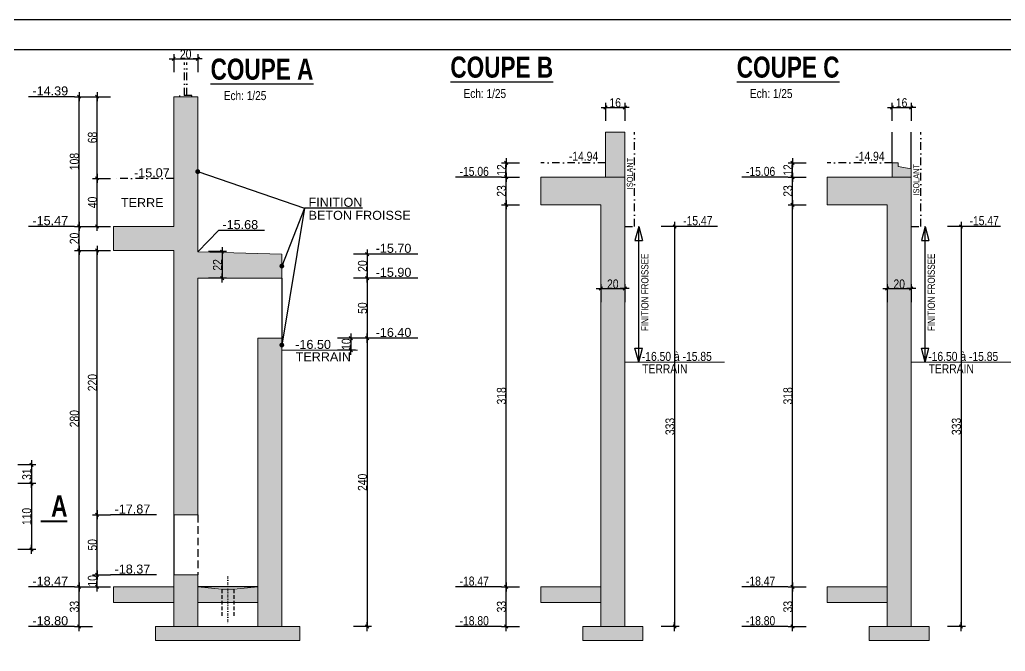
# Model space of a CAD drawing. Header units: centimetres. Extents: x 10803 to 23268, y -4986 to -786.
# Drawn here: x 18609 to 20249, y -1837 to -786 of the extents above; entities that cross this region are included whole.
import ezdxf
from ezdxf.enums import TextEntityAlignment as Align

# ---------------------------------------------------------------- set-up
doc = ezdxf.new("R2010")
doc.units = ezdxf.units.CM
doc.header["$PDMODE"] = 1
doc.header["$PDSIZE"] = -2
doc.linetypes.add('CACHEX2', pattern=[19.05, 12.7, -6.35])
doc.linetypes.add('TIRETPTX2', pattern=[50.8, 25.4, -12.7, 0, -12.7])
for name, color, linetype in [('01_cote_gen', 4, 'Continuous'), ('01_linteaux', 2, 'Continuous'), ('01_poch_BN', 9, 'Continuous'), ('01_texte', 230, 'Continuous'), ('AA_COTES', 2, 'Continuous')]:
    doc.layers.add(name, color=color, linetype=linetype)
doc.layers.add('01_murs_coup', color=5, linetype='Continuous', lineweight=60)
doc.layers.add('01_tram_axes', color=2, linetype='TIRETPTX2', lineweight=9)
doc.styles.add('Arial Narrow', font='ARIALN.TTF')
doc.styles.add('impact', font='impact.ttf')
doc.styles.add('MATTE_TXT', font='arial.ttf')
doc.styles.add('STYLE2', font='ARIALN.TTF')
doc.dimstyles.new('JB25', dxfattribs={"dimscale": 0.1, "dimtxt": 150, "dimasz": 15, "dimexe": 0.1, "dimexo": 0.1, "dimgap": 0.09, "dimtad": 1, "dimdec": 1, "dimlfac": 0.5, "dimdsep": 46, "dimtxsty": 'STYLE2', "dimblk1": 'BOND_G', "dimblk2": 'BOND_D', "dimsah": 1, "dimcen": 1.5, "dimdle": 0.01, "dimse1": 1, "dimse2": 1, "dimclrd": 4, "dimclre": 2, "dimclrt": 6, "dimazin": 2, "dimtfac": 2.333333, "dimtdec": 1, "dimtix": 1, "dimtmove": 2, "dimatfit": 3, "dimldrblk": 'BOND_G', "dimfxl": 1, "dimtolj": 1, "dimtzin": 0, "dimarcsym": 0})
doc.dimstyles.new('JB50', dxfattribs={"dimscale": 0.1, "dimtxt": 150, "dimasz": 15, "dimexe": 0.1, "dimexo": 0.1, "dimgap": 0.09, "dimtad": 1, "dimdec": 1, "dimdsep": 46, "dimtxsty": 'STYLE2', "dimblk1": 'BOND_G', "dimblk2": 'BOND_D', "dimsah": 1, "dimcen": 1.5, "dimdle": 0.01, "dimse1": 1, "dimse2": 1, "dimclrd": 4, "dimclre": 2, "dimclrt": 6, "dimazin": 2, "dimtfac": 2.333333, "dimtdec": 1, "dimtix": 1, "dimtmove": 2, "dimatfit": 3, "dimldrblk": 'BOND_G', "dimfxl": 1, "dimtolj": 1, "dimtzin": 0, "dimarcsym": 0})

# ---------------------------------------------------------------- blocks, each defined once
blk = doc.blocks.new('BOND_G')
at = {"layer": 'AA_COTES', "color": 0}
for p, q in [((0, -5), (0, 15)), ((5, 0), (-5, 0)), ((1.8, 1.8), (-1.8, -1.8))]:
    blk.add_line(p, q, dxfattribs=at)
blk = doc.blocks.new('BOND_D')
at = {"layer": 'AA_COTES', "color": 0}
for p, q in [((5, 0), (-5, 0)), ((-1.8, -1.8), (1.8, 1.8)), ((0, 5), (0, -15))]:
    blk.add_line(p, q, dxfattribs=at)
blk = doc.blocks.new('*D1935')
at = {"layer": '01_cote_gen', "color": 4, "lineweight": -2, "transparency": 16777216}
blk.add_line((18628, -1528.1), (18628, -1556.1), dxfattribs=at)
at = {"layer": 'Defpoints', "color": 0, "lineweight": 0, "transparency": 16777216}
for p in [(18433.4, -1526.6), (18478.7, -1557.6), (18628, -1557.6)]:
    blk.add_point(p, dxfattribs=at)
at = {"layer": '01_cote_gen', "color": 4, "lineweight": -2, "transparency": 16777216, "xscale": 1.5, "yscale": 1.5, "zscale": 1.5}
for name, p, rotation in [('BOND_G', (18628, -1526.6), 90), ('BOND_D', (18628, -1557.6), 270)]:
    blk.add_blockref(name, p, dxfattribs=dict(at, rotation=rotation))
at = {"layer": '01_cote_gen', "color": 6, "lineweight": 0, "transparency": 16777216, "insert": (18620.3, -1542.1), "char_height": 15, "attachment_point": 5, "rotation": 90, "style": 'STYLE2'}
blk.add_mtext('\\A1;31', dxfattribs=at)
blk = doc.blocks.new('*D1936')
at = {"layer": '01_cote_gen', "color": 4, "lineweight": -2, "transparency": 16777216}
blk.add_line((18628, -1559.1), (18628, -1666.1), dxfattribs=at)
at = {"layer": 'Defpoints', "color": 0, "lineweight": 0, "transparency": 16777216}
for p in [(18605.5, -1557.6), (18503.4, -1667.6), (18628, -1667.6)]:
    blk.add_point(p, dxfattribs=at)
at = {"layer": '01_cote_gen', "color": 4, "lineweight": -2, "transparency": 16777216, "xscale": 1.5, "yscale": 1.5, "zscale": 1.5}
for name, p, rotation in [('BOND_G', (18628, -1557.6), 90), ('BOND_D', (18628, -1667.6), 270)]:
    blk.add_blockref(name, p, dxfattribs=dict(at, rotation=rotation))
at = {"layer": '01_cote_gen', "color": 6, "lineweight": 0, "transparency": 16777216, "insert": (18620.3, -1612.6), "char_height": 15, "attachment_point": 5, "rotation": 90, "style": 'STYLE2'}
blk.add_mtext('\\A1;110', dxfattribs=at)
blk = doc.blocks.new('*D1959')
at = {"layer": '01_cote_gen', "color": 4, "lineweight": -2, "transparency": 16777216}
blk.add_line((18707.2, -1728.3), (18707.2, -1171.3), dxfattribs=at)
at = {"layer": 'Defpoints', "color": 0, "lineweight": 0, "transparency": 16777216}
for p in [(18707.2, -1169.8), (18764.8, -1169.8), (18764.8, -1729.8)]:
    blk.add_point(p, dxfattribs=at)
at = {"layer": '01_cote_gen', "color": 4, "lineweight": -2, "transparency": 16777216, "xscale": 1.5, "yscale": 1.5, "zscale": 1.5}
for name, p, rotation in [('BOND_D', (18707.2, -1169.8), 90), ('BOND_G', (18707.2, -1729.8), 270)]:
    blk.add_blockref(name, p, dxfattribs=dict(at, rotation=rotation))
at = {"layer": '01_cote_gen', "color": 6, "lineweight": 0, "transparency": 16777216, "insert": (18699.5, -1449.8), "char_height": 15, "attachment_point": 5, "rotation": 90, "style": 'STYLE2'}
blk.add_mtext('\\A1;280', dxfattribs=at)
blk = doc.blocks.new('*D1960')
at = {"layer": '01_cote_gen', "color": 4, "lineweight": -2, "transparency": 16777216}
blk.add_line((18707.2, -1168.3), (18707.2, -1131.3), dxfattribs=at)
at = {"layer": 'Defpoints', "color": 0, "lineweight": 0, "transparency": 16777216}
for p in [(18707.2, -1129.8), (18764.8, -1129.8), (18764.8, -1169.8)]:
    blk.add_point(p, dxfattribs=at)
at = {"layer": '01_cote_gen', "color": 4, "lineweight": -2, "transparency": 16777216, "xscale": 1.5, "yscale": 1.5, "zscale": 1.5}
for name, p, rotation in [('BOND_D', (18707.2, -1129.8), 90), ('BOND_G', (18707.2, -1169.8), 270)]:
    blk.add_blockref(name, p, dxfattribs=dict(at, rotation=rotation))
at = {"layer": '01_cote_gen', "color": 6, "lineweight": 0, "transparency": 16777216, "insert": (18699.5, -1149.8), "char_height": 15, "attachment_point": 5, "rotation": 90, "style": 'STYLE2'}
blk.add_mtext('\\A1;20', dxfattribs=at)
blk = doc.blocks.new('*D1525')
at = {"layer": '01_cote_gen', "color": 4, "lineweight": -2, "transparency": 16777216}
blk.add_line((18737.2, -1128.3), (18737.2, -1051.3), dxfattribs=at)
at = {"layer": 'Defpoints', "color": 0, "lineweight": 0, "transparency": 16777216}
for p in [(18737.2, -1049.8), (18819.7, -1049.8), (18819.7, -1129.8)]:
    blk.add_point(p, dxfattribs=at)
at = {"layer": '01_cote_gen', "color": 4, "lineweight": -2, "transparency": 16777216, "xscale": 1.5, "yscale": 1.5, "zscale": 1.5}
for name, p, rotation in [('BOND_D', (18737.2, -1049.8), 90), ('BOND_G', (18737.2, -1129.8), 270)]:
    blk.add_blockref(name, p, dxfattribs=dict(at, rotation=rotation))
at = {"layer": '01_cote_gen', "color": 6, "lineweight": 0, "transparency": 16777216, "insert": (18729.6, -1089.8), "char_height": 15, "attachment_point": 5, "rotation": 90, "style": 'STYLE2'}
blk.add_mtext('\\A1;40', dxfattribs=at)
blk = doc.blocks.new('*D1526')
at = {"layer": '01_cote_gen', "color": 4, "lineweight": -2, "transparency": 16777216}
blk.add_line((18737.2, -1048.3), (18737.2, -915.3), dxfattribs=at)
at = {"layer": 'Defpoints', "color": 0, "lineweight": 0, "transparency": 16777216}
for p in [(18737.2, -913.8), (18894.9, -913.8), (18794.9, -1049.8)]:
    blk.add_point(p, dxfattribs=at)
at = {"layer": '01_cote_gen', "color": 4, "lineweight": -2, "transparency": 16777216, "xscale": 1.5, "yscale": 1.5, "zscale": 1.5}
for name, p, rotation in [('BOND_D', (18737.2, -913.8), 90), ('BOND_G', (18737.2, -1049.8), 270)]:
    blk.add_blockref(name, p, dxfattribs=dict(at, rotation=rotation))
at = {"layer": '01_cote_gen', "color": 6, "lineweight": 0, "transparency": 16777216, "insert": (18729.6, -981.8), "char_height": 15, "attachment_point": 5, "rotation": 90, "style": 'STYLE2'}
blk.add_mtext('\\A1;68', dxfattribs=at)
blk = doc.blocks.new('*D1527')
at = {"layer": '01_cote_gen', "color": 4, "lineweight": -2, "transparency": 16777216}
blk.add_line((18707.2, -1128.3), (18707.2, -915.3), dxfattribs=at)
at = {"layer": 'Defpoints', "color": 0, "lineweight": 0, "transparency": 16777216}
for p in [(18707.2, -913.8), (18759.7, -913.8), (18714.7, -1129.8)]:
    blk.add_point(p, dxfattribs=at)
at = {"layer": '01_cote_gen', "color": 4, "lineweight": -2, "transparency": 16777216, "xscale": 1.5, "yscale": 1.5, "zscale": 1.5}
for name, p, rotation in [('BOND_D', (18707.2, -913.8), 90), ('BOND_G', (18707.2, -1129.8), 270)]:
    blk.add_blockref(name, p, dxfattribs=dict(at, rotation=rotation))
at = {"layer": '01_cote_gen', "color": 6, "lineweight": 0, "transparency": 16777216, "insert": (18699.5, -1021.8), "char_height": 15, "attachment_point": 5, "rotation": 90, "style": 'STYLE2'}
blk.add_mtext('\\A1;108', dxfattribs=at)
blk = doc.blocks.new('*D1528')
at = {"layer": '01_cote_gen', "color": 4, "lineweight": -2, "transparency": 16777216}
blk.add_line((18737.2, -1728.3), (18737.2, -1711.3), dxfattribs=at)
at = {"layer": 'Defpoints', "color": 0, "lineweight": 0, "transparency": 16777216}
for p in [(18737.2, -1709.8), (18865.1, -1709.8), (18865.1, -1729.8)]:
    blk.add_point(p, dxfattribs=at)
at = {"layer": '01_cote_gen', "color": 4, "lineweight": -2, "transparency": 16777216, "xscale": 1.5, "yscale": 1.5, "zscale": 1.5}
for name, p, rotation in [('BOND_D', (18737.2, -1709.8), 90), ('BOND_G', (18737.2, -1729.8), 270)]:
    blk.add_blockref(name, p, dxfattribs=dict(at, rotation=rotation))
at = {"layer": '01_cote_gen', "color": 6, "lineweight": 0, "transparency": 16777216, "insert": (18729.6, -1719.8), "char_height": 15, "attachment_point": 5, "rotation": 90, "style": 'STYLE2'}
blk.add_mtext('\\A1;10', dxfattribs=at)
blk = doc.blocks.new('*D1961')
at = {"layer": '01_cote_gen', "color": 4, "lineweight": -2, "transparency": 16777216}
blk.add_line((19186.8, -1177.3), (19186.8, -1214.3), dxfattribs=at)
at = {"layer": 'Defpoints', "color": 0, "lineweight": 0, "transparency": 16777216}
for p in [(19044.8, -1175.8), (19044.8, -1215.8), (19186.8, -1215.8)]:
    blk.add_point(p, dxfattribs=at)
at = {"layer": '01_cote_gen', "color": 4, "lineweight": -2, "transparency": 16777216, "xscale": 1.5, "yscale": 1.5, "zscale": 1.5}
for name, p, rotation in [('BOND_G', (19186.8, -1175.8), 90), ('BOND_D', (19186.8, -1215.8), 270)]:
    blk.add_blockref(name, p, dxfattribs=dict(at, rotation=rotation))
at = {"layer": '01_cote_gen', "color": 6, "lineweight": 0, "transparency": 16777216, "insert": (19179.1, -1195.8), "char_height": 15, "attachment_point": 5, "rotation": 90, "style": 'STYLE2'}
blk.add_mtext('\\A1;20', dxfattribs=at)
blk = doc.blocks.new('*D1530')
at = {"layer": '01_cote_gen', "color": 4, "lineweight": -2, "transparency": 16777216}
blk.add_line((19186.8, -1217.3), (19186.8, -1314.3), dxfattribs=at)
at = {"layer": 'Defpoints', "color": 0, "lineweight": 0, "transparency": 16777216}
for p in [(19044.8, -1215.8), (19044.8, -1315.8), (19186.8, -1315.8)]:
    blk.add_point(p, dxfattribs=at)
at = {"layer": '01_cote_gen', "color": 4, "lineweight": -2, "transparency": 16777216, "xscale": 1.5, "yscale": 1.5, "zscale": 1.5}
for name, p, rotation in [('BOND_G', (19186.8, -1215.8), 90), ('BOND_D', (19186.8, -1315.8), 270)]:
    blk.add_blockref(name, p, dxfattribs=dict(at, rotation=rotation))
at = {"layer": '01_cote_gen', "color": 6, "lineweight": 0, "transparency": 16777216, "insert": (19179.1, -1265.8), "char_height": 15, "attachment_point": 5, "rotation": 90, "style": 'STYLE2'}
blk.add_mtext('\\A1;50', dxfattribs=at)
blk = doc.blocks.new('*D1962')
at = {"layer": '01_cote_gen', "color": 4, "lineweight": -2, "transparency": 16777216}
blk.add_line((19186.8, -1317.3), (19186.8, -1794.3), dxfattribs=at)
at = {"layer": 'Defpoints', "color": 0, "lineweight": 0, "transparency": 16777216}
for p in [(19172.2, -1315.8), (19074.8, -1795.8), (19186.8, -1795.8)]:
    blk.add_point(p, dxfattribs=at)
at = {"layer": '01_cote_gen', "color": 4, "lineweight": -2, "transparency": 16777216, "xscale": 1.5, "yscale": 1.5, "zscale": 1.5}
for name, p, rotation in [('BOND_G', (19186.8, -1315.8), 90), ('BOND_D', (19186.8, -1795.8), 270)]:
    blk.add_blockref(name, p, dxfattribs=dict(at, rotation=rotation))
at = {"layer": '01_cote_gen', "color": 6, "lineweight": 0, "transparency": 16777216, "insert": (19179.1, -1555.8), "char_height": 15, "attachment_point": 5, "rotation": 90, "style": 'STYLE2'}
blk.add_mtext('\\A1;240', dxfattribs=at)
blk = doc.blocks.new('*D1963')
at = {"layer": '01_cote_gen', "color": 4, "lineweight": -2, "transparency": 16777216}
blk.add_line((18737.2, -1708.3), (18737.2, -1611.3), dxfattribs=at)
at = {"layer": 'Defpoints', "color": 0, "lineweight": 0, "transparency": 16777216}
for p in [(18737.2, -1609.8), (18884.8, -1609.8), (18884.8, -1709.8)]:
    blk.add_point(p, dxfattribs=at)
at = {"layer": '01_cote_gen', "color": 4, "lineweight": -2, "transparency": 16777216, "xscale": 1.5, "yscale": 1.5, "zscale": 1.5}
for name, p, rotation in [('BOND_D', (18737.2, -1609.8), 90), ('BOND_G', (18737.2, -1709.8), 270)]:
    blk.add_blockref(name, p, dxfattribs=dict(at, rotation=rotation))
at = {"layer": '01_cote_gen', "color": 6, "lineweight": 0, "transparency": 16777216, "insert": (18729.6, -1659.8), "char_height": 15, "attachment_point": 5, "rotation": 90, "style": 'STYLE2'}
blk.add_mtext('\\A1;50', dxfattribs=at)
blk = doc.blocks.new('*D1964')
at = {"layer": '01_cote_gen', "color": 4, "lineweight": -2, "transparency": 16777216}
blk.add_line((18737.2, -1608.3), (18737.2, -1171.3), dxfattribs=at)
at = {"layer": 'Defpoints', "color": 0, "lineweight": 0, "transparency": 16777216}
for p in [(18737.2, -1169.8), (18864.8, -1169.8), (18884.8, -1609.8)]:
    blk.add_point(p, dxfattribs=at)
at = {"layer": '01_cote_gen', "color": 4, "lineweight": -2, "transparency": 16777216, "xscale": 1.5, "yscale": 1.5, "zscale": 1.5}
for name, p, rotation in [('BOND_D', (18737.2, -1169.8), 90), ('BOND_G', (18737.2, -1609.8), 270)]:
    blk.add_blockref(name, p, dxfattribs=dict(at, rotation=rotation))
at = {"layer": '01_cote_gen', "color": 6, "lineweight": 0, "transparency": 16777216, "insert": (18729.6, -1389.8), "char_height": 15, "attachment_point": 5, "rotation": 90, "style": 'STYLE2'}
blk.add_mtext('\\A1;220', dxfattribs=at)
blk = doc.blocks.new('*D1965')
at = {"layer": '01_cote_gen', "color": 4, "lineweight": -2, "transparency": 16777216}
blk.add_line((18707.2, -1794.3), (18707.2, -1731.3), dxfattribs=at)
at = {"layer": 'Defpoints', "color": 0, "lineweight": 0, "transparency": 16777216}
for p in [(18707.2, -1729.8), (18834.8, -1729.8), (18834.8, -1795.8)]:
    blk.add_point(p, dxfattribs=at)
at = {"layer": '01_cote_gen', "color": 4, "lineweight": -2, "transparency": 16777216, "xscale": 1.5, "yscale": 1.5, "zscale": 1.5}
for name, p, rotation in [('BOND_D', (18707.2, -1729.8), 90), ('BOND_G', (18707.2, -1795.8), 270)]:
    blk.add_blockref(name, p, dxfattribs=dict(at, rotation=rotation))
at = {"layer": '01_cote_gen', "color": 6, "lineweight": 0, "transparency": 16777216, "insert": (18699.5, -1762.8), "char_height": 15, "attachment_point": 5, "rotation": 90, "style": 'STYLE2'}
blk.add_mtext('\\A1;33', dxfattribs=at)
blk = doc.blocks.new('*D1966')
at = {"layer": '01_cote_gen', "color": 4, "lineweight": -2, "transparency": 16777216}
blk.add_line((18945.3, -1173.3), (18945.3, -1214.3), dxfattribs=at)
at = {"layer": 'Defpoints', "color": 0, "lineweight": 0, "transparency": 16777216}
for p in [(18904.8, -1171.8), (18904.8, -1215.8), (18945.3, -1215.8)]:
    blk.add_point(p, dxfattribs=at)
at = {"layer": '01_cote_gen', "color": 4, "lineweight": -2, "transparency": 16777216, "xscale": 1.5, "yscale": 1.5, "zscale": 1.5}
for name, p, rotation in [('BOND_G', (18945.3, -1171.8), 90), ('BOND_D', (18945.3, -1215.8), 270)]:
    blk.add_blockref(name, p, dxfattribs=dict(at, rotation=rotation))
at = {"layer": '01_cote_gen', "color": 6, "lineweight": 0, "transparency": 16777216, "insert": (18937.7, -1193.8), "char_height": 15, "attachment_point": 5, "rotation": 90, "style": 'STYLE2'}
blk.add_mtext('\\A1;22', dxfattribs=at)
blk = doc.blocks.new('*D1967')
at = {"layer": '01_cote_gen', "color": 4, "lineweight": -2, "transparency": 16777216}
blk.add_line((19418.1, -1728.3), (19418.1, -1095.3), dxfattribs=at)
at = {"layer": 'Defpoints', "color": 0, "lineweight": 0, "transparency": 16777216}
for p in [(19418.1, -1093.8), (19475.7, -1093.8), (19475.7, -1729.8)]:
    blk.add_point(p, dxfattribs=at)
at = {"layer": '01_cote_gen', "color": 4, "lineweight": -2, "transparency": 16777216, "xscale": 1.5, "yscale": 1.5, "zscale": 1.5}
for name, p, rotation in [('BOND_D', (19418.1, -1093.8), 90), ('BOND_G', (19418.1, -1729.8), 270)]:
    blk.add_blockref(name, p, dxfattribs=dict(at, rotation=rotation))
at = {"layer": '01_cote_gen', "color": 6, "lineweight": 0, "transparency": 16777216, "insert": (19410.4, -1411.8), "char_height": 15, "attachment_point": 5, "rotation": 90, "style": 'STYLE2'}
blk.add_mtext('\\A1;318', dxfattribs=at)
blk = doc.blocks.new('*D1968')
at = {"layer": '01_cote_gen', "color": 4, "lineweight": -2, "transparency": 16777216}
blk.add_line((19418.1, -1092.3), (19418.1, -1049.3), dxfattribs=at)
at = {"layer": 'Defpoints', "color": 0, "lineweight": 0, "transparency": 16777216}
for p in [(19418.1, -1047.8), (19475.7, -1047.8), (19475.7, -1093.8)]:
    blk.add_point(p, dxfattribs=at)
at = {"layer": '01_cote_gen', "color": 4, "lineweight": -2, "transparency": 16777216, "xscale": 1.5, "yscale": 1.5, "zscale": 1.5}
for name, p, rotation in [('BOND_D', (19418.1, -1047.8), 90), ('BOND_G', (19418.1, -1093.8), 270)]:
    blk.add_blockref(name, p, dxfattribs=dict(at, rotation=rotation))
at = {"layer": '01_cote_gen', "color": 6, "lineweight": 0, "transparency": 16777216, "insert": (19410.4, -1070.8), "char_height": 15, "attachment_point": 5, "rotation": 90, "style": 'STYLE2'}
blk.add_mtext('\\A1;23', dxfattribs=at)
blk = doc.blocks.new('*D1969')
at = {"layer": '01_cote_gen', "color": 4, "lineweight": -2, "transparency": 16777216}
blk.add_line((19418.1, -1794.3), (19418.1, -1731.3), dxfattribs=at)
at = {"layer": 'Defpoints', "color": 0, "lineweight": 0, "transparency": 16777216}
for p in [(19418.1, -1729.8), (19545.7, -1729.8), (19545.7, -1795.8)]:
    blk.add_point(p, dxfattribs=at)
at = {"layer": '01_cote_gen', "color": 4, "lineweight": -2, "transparency": 16777216, "xscale": 1.5, "yscale": 1.5, "zscale": 1.5}
for name, p, rotation in [('BOND_D', (19418.1, -1729.8), 90), ('BOND_G', (19418.1, -1795.8), 270)]:
    blk.add_blockref(name, p, dxfattribs=dict(at, rotation=rotation))
at = {"layer": '01_cote_gen', "color": 6, "lineweight": 0, "transparency": 16777216, "insert": (19410.4, -1762.8), "char_height": 15, "attachment_point": 5, "rotation": 90, "style": 'STYLE2'}
blk.add_mtext('\\A1;33', dxfattribs=at)
blk = doc.blocks.new('*D1970')
at = {"layer": '01_cote_gen', "color": 4, "lineweight": -2, "transparency": 16777216}
blk.add_line((19577.2, -1233.3), (19614.2, -1233.3), dxfattribs=at)
at = {"layer": 'Defpoints', "color": 0, "lineweight": 0, "transparency": 16777216}
for p in [(19575.7, -1246.5), (19615.7, -1233.3), (19615.7, -1246.5)]:
    blk.add_point(p, dxfattribs=at)
at = {"layer": '01_cote_gen', "color": 4, "lineweight": -2, "transparency": 16777216, "xscale": 1.5, "yscale": 1.5, "zscale": 1.5, "rotation": 180}
blk.add_blockref('BOND_G', (19575.7, -1233.3), dxfattribs=at)
at = {"layer": '01_cote_gen', "color": 4, "lineweight": -2, "transparency": 16777216, "xscale": 1.5, "yscale": 1.5, "zscale": 1.5}
blk.add_blockref('BOND_D', (19615.7, -1233.3), dxfattribs=at)
at = {"layer": '01_cote_gen', "color": 6, "lineweight": 0, "transparency": 16777216, "insert": (19595.7, -1225.7), "char_height": 15, "attachment_point": 5, "style": 'STYLE2'}
blk.add_mtext('\\A1;20', dxfattribs=at)
blk = doc.blocks.new('*D1971')
at = {"layer": '01_cote_gen', "color": 4, "lineweight": -2, "transparency": 16777216}
blk.add_line((19585.2, -931.7), (19614.2, -931.7), dxfattribs=at)
at = {"layer": 'Defpoints', "color": 0, "lineweight": 0, "transparency": 16777216}
for p in [(19615.7, -931.7), (19583.7, -972.9), (19615.7, -972.9)]:
    blk.add_point(p, dxfattribs=at)
at = {"layer": '01_cote_gen', "color": 4, "lineweight": -2, "transparency": 16777216, "xscale": 1.5, "yscale": 1.5, "zscale": 1.5, "rotation": 180}
blk.add_blockref('BOND_G', (19583.7, -931.7), dxfattribs=at)
at = {"layer": '01_cote_gen', "color": 4, "lineweight": -2, "transparency": 16777216, "xscale": 1.5, "yscale": 1.5, "zscale": 1.5}
blk.add_blockref('BOND_D', (19615.7, -931.7), dxfattribs=at)
at = {"layer": '01_cote_gen', "color": 6, "lineweight": 0, "transparency": 16777216, "insert": (19599.7, -924), "char_height": 15, "attachment_point": 5, "style": 'STYLE2'}
blk.add_mtext('\\A1;16', dxfattribs=at)
blk = doc.blocks.new('*D1531')
at = {"layer": '01_cote_gen', "color": 4, "lineweight": -2, "transparency": 16777216}
blk.add_line((18866.3, -850.7), (18903.3, -850.7), dxfattribs=at)
at = {"layer": 'Defpoints', "color": 0, "lineweight": 0, "transparency": 16777216}
for p in [(18904.8, -850.7), (18864.8, -934.8), (18904.8, -934.8)]:
    blk.add_point(p, dxfattribs=at)
at = {"layer": '01_cote_gen', "color": 4, "lineweight": -2, "transparency": 16777216, "xscale": 1.5, "yscale": 1.5, "zscale": 1.5, "rotation": 180}
blk.add_blockref('BOND_G', (18864.8, -850.7), dxfattribs=at)
at = {"layer": '01_cote_gen', "color": 4, "lineweight": -2, "transparency": 16777216, "xscale": 1.5, "yscale": 1.5, "zscale": 1.5}
blk.add_blockref('BOND_D', (18904.8, -850.7), dxfattribs=at)
at = {"layer": '01_cote_gen', "color": 6, "lineweight": 0, "transparency": 16777216, "insert": (18884.8, -843), "char_height": 15, "attachment_point": 5, "style": 'STYLE2'}
blk.add_mtext('\\A1;20', dxfattribs=at)
blk = doc.blocks.new('*D1972')
at = {"layer": '01_cote_gen', "color": 4, "lineweight": -2, "transparency": 16777216}
blk.add_line((19418.1, -1046.3), (19418.1, -1025.3), dxfattribs=at)
at = {"layer": 'Defpoints', "color": 0, "lineweight": 0, "transparency": 16777216}
for p in [(19418.1, -1023.8), (19503.7, -1023.8), (19508.4, -1047.8)]:
    blk.add_point(p, dxfattribs=at)
at = {"layer": '01_cote_gen', "color": 4, "lineweight": -2, "transparency": 16777216, "xscale": 1.5, "yscale": 1.5, "zscale": 1.5}
for name, p, rotation in [('BOND_D', (19418.1, -1023.8), 90), ('BOND_G', (19418.1, -1047.8), 270)]:
    blk.add_blockref(name, p, dxfattribs=dict(at, rotation=rotation))
at = {"layer": '01_cote_gen', "color": 6, "lineweight": 0, "transparency": 16777216, "insert": (19410.5, -1035.8), "char_height": 15, "attachment_point": 5, "rotation": 90, "style": 'STYLE2'}
blk.add_mtext('\\A1;12', dxfattribs=at)
blk = doc.blocks.new('*D1973')
at = {"layer": '01_cote_gen', "color": 4, "lineweight": -2, "transparency": 16777216}
blk.add_line((19698.6, -1131.3), (19698.6, -1794.3), dxfattribs=at)
at = {"layer": 'Defpoints', "color": 0, "lineweight": 0, "transparency": 16777216}
for p in [(19631.7, -1129.8), (19645.7, -1795.8), (19698.6, -1795.8)]:
    blk.add_point(p, dxfattribs=at)
at = {"layer": '01_cote_gen', "color": 4, "lineweight": -2, "transparency": 16777216, "xscale": 1.5, "yscale": 1.5, "zscale": 1.5}
for name, p, rotation in [('BOND_G', (19698.6, -1129.8), 90), ('BOND_D', (19698.6, -1795.8), 270)]:
    blk.add_blockref(name, p, dxfattribs=dict(at, rotation=rotation))
at = {"layer": '01_cote_gen', "color": 6, "lineweight": 0, "transparency": 16777216, "insert": (19690.9, -1462.8), "char_height": 15, "attachment_point": 5, "rotation": 90, "style": 'STYLE2'}
blk.add_mtext('\\A1;333', dxfattribs=at)
blk = doc.blocks.new('*D1974')
at = {"layer": '01_cote_gen', "color": 4, "lineweight": -2, "transparency": 16777216}
blk.add_line((19894.8, -1728.3), (19894.8, -1095.3), dxfattribs=at)
at = {"layer": 'Defpoints', "color": 0, "lineweight": 0, "transparency": 16777216}
for p in [(19894.8, -1093.8), (19952.4, -1093.8), (19952.4, -1729.8)]:
    blk.add_point(p, dxfattribs=at)
at = {"layer": '01_cote_gen', "color": 4, "lineweight": -2, "transparency": 16777216, "xscale": 1.5, "yscale": 1.5, "zscale": 1.5}
for name, p, rotation in [('BOND_D', (19894.8, -1093.8), 90), ('BOND_G', (19894.8, -1729.8), 270)]:
    blk.add_blockref(name, p, dxfattribs=dict(at, rotation=rotation))
at = {"layer": '01_cote_gen', "color": 6, "lineweight": 0, "transparency": 16777216, "insert": (19887.1, -1411.8), "char_height": 15, "attachment_point": 5, "rotation": 90, "style": 'STYLE2'}
blk.add_mtext('\\A1;318', dxfattribs=at)
blk = doc.blocks.new('*D1975')
at = {"layer": '01_cote_gen', "color": 4, "lineweight": -2, "transparency": 16777216}
blk.add_line((19894.8, -1092.3), (19894.8, -1049.3), dxfattribs=at)
at = {"layer": 'Defpoints', "color": 0, "lineweight": 0, "transparency": 16777216}
for p in [(19894.8, -1047.8), (19952.4, -1047.8), (19952.4, -1093.8)]:
    blk.add_point(p, dxfattribs=at)
at = {"layer": '01_cote_gen', "color": 4, "lineweight": -2, "transparency": 16777216, "xscale": 1.5, "yscale": 1.5, "zscale": 1.5}
for name, p, rotation in [('BOND_D', (19894.8, -1047.8), 90), ('BOND_G', (19894.8, -1093.8), 270)]:
    blk.add_blockref(name, p, dxfattribs=dict(at, rotation=rotation))
at = {"layer": '01_cote_gen', "color": 6, "lineweight": 0, "transparency": 16777216, "insert": (19887.1, -1070.8), "char_height": 15, "attachment_point": 5, "rotation": 90, "style": 'STYLE2'}
blk.add_mtext('\\A1;23', dxfattribs=at)
blk = doc.blocks.new('*D1976')
at = {"layer": '01_cote_gen', "color": 4, "lineweight": -2, "transparency": 16777216}
blk.add_line((19894.8, -1794.3), (19894.8, -1731.3), dxfattribs=at)
at = {"layer": 'Defpoints', "color": 0, "lineweight": 0, "transparency": 16777216}
for p in [(19894.8, -1729.8), (20022.4, -1729.8), (20022.4, -1795.8)]:
    blk.add_point(p, dxfattribs=at)
at = {"layer": '01_cote_gen', "color": 4, "lineweight": -2, "transparency": 16777216, "xscale": 1.5, "yscale": 1.5, "zscale": 1.5}
for name, p, rotation in [('BOND_D', (19894.8, -1729.8), 90), ('BOND_G', (19894.8, -1795.8), 270)]:
    blk.add_blockref(name, p, dxfattribs=dict(at, rotation=rotation))
at = {"layer": '01_cote_gen', "color": 6, "lineweight": 0, "transparency": 16777216, "insert": (19887.1, -1762.8), "char_height": 15, "attachment_point": 5, "rotation": 90, "style": 'STYLE2'}
blk.add_mtext('\\A1;33', dxfattribs=at)
blk = doc.blocks.new('*D1977')
at = {"layer": '01_cote_gen', "color": 4, "lineweight": -2, "transparency": 16777216}
blk.add_line((20053.9, -1233.3), (20090.9, -1233.3), dxfattribs=at)
at = {"layer": 'Defpoints', "color": 0, "lineweight": 0, "transparency": 16777216}
for p in [(20052.4, -1246.5), (20092.4, -1233.3), (20092.4, -1246.5)]:
    blk.add_point(p, dxfattribs=at)
at = {"layer": '01_cote_gen', "color": 4, "lineweight": -2, "transparency": 16777216, "xscale": 1.5, "yscale": 1.5, "zscale": 1.5, "rotation": 180}
blk.add_blockref('BOND_G', (20052.4, -1233.3), dxfattribs=at)
at = {"layer": '01_cote_gen', "color": 4, "lineweight": -2, "transparency": 16777216, "xscale": 1.5, "yscale": 1.5, "zscale": 1.5}
blk.add_blockref('BOND_D', (20092.4, -1233.3), dxfattribs=at)
at = {"layer": '01_cote_gen', "color": 6, "lineweight": 0, "transparency": 16777216, "insert": (20072.4, -1225.7), "char_height": 15, "attachment_point": 5, "style": 'STYLE2'}
blk.add_mtext('\\A1;20', dxfattribs=at)
blk = doc.blocks.new('*D1532')
at = {"layer": '01_cote_gen', "color": 4, "lineweight": -2, "transparency": 16777216}
blk.add_line((20061.9, -931.7), (20090.9, -931.7), dxfattribs=at)
at = {"layer": 'Defpoints', "color": 0, "lineweight": 0, "transparency": 16777216}
for p in [(20092.4, -931.7), (20060.4, -972.9), (20092.4, -982.9)]:
    blk.add_point(p, dxfattribs=at)
at = {"layer": '01_cote_gen', "color": 4, "lineweight": -2, "transparency": 16777216, "xscale": 1.5, "yscale": 1.5, "zscale": 1.5, "rotation": 180}
blk.add_blockref('BOND_G', (20060.4, -931.7), dxfattribs=at)
at = {"layer": '01_cote_gen', "color": 4, "lineweight": -2, "transparency": 16777216, "xscale": 1.5, "yscale": 1.5, "zscale": 1.5}
blk.add_blockref('BOND_D', (20092.4, -931.7), dxfattribs=at)
at = {"layer": '01_cote_gen', "color": 6, "lineweight": 0, "transparency": 16777216, "insert": (20076.4, -924), "char_height": 15, "attachment_point": 5, "style": 'STYLE2'}
blk.add_mtext('\\A1;16', dxfattribs=at)
blk = doc.blocks.new('*D1978')
at = {"layer": '01_cote_gen', "color": 4, "lineweight": -2, "transparency": 16777216}
blk.add_line((19894.8, -1046.3), (19894.8, -1025.3), dxfattribs=at)
at = {"layer": 'Defpoints', "color": 0, "lineweight": 0, "transparency": 16777216}
for p in [(19894.8, -1023.8), (19980.4, -1023.8), (19985.1, -1047.8)]:
    blk.add_point(p, dxfattribs=at)
at = {"layer": '01_cote_gen', "color": 4, "lineweight": -2, "transparency": 16777216, "xscale": 1.5, "yscale": 1.5, "zscale": 1.5}
for name, p, rotation in [('BOND_D', (19894.8, -1023.8), 90), ('BOND_G', (19894.8, -1047.8), 270)]:
    blk.add_blockref(name, p, dxfattribs=dict(at, rotation=rotation))
at = {"layer": '01_cote_gen', "color": 6, "lineweight": 0, "transparency": 16777216, "insert": (19887.2, -1035.8), "char_height": 15, "attachment_point": 5, "rotation": 90, "style": 'STYLE2'}
blk.add_mtext('\\A1;12', dxfattribs=at)
blk = doc.blocks.new('*D1979')
at = {"layer": '01_cote_gen', "color": 4, "lineweight": -2, "transparency": 16777216}
blk.add_line((20175.3, -1131.3), (20175.3, -1794.3), dxfattribs=at)
at = {"layer": 'Defpoints', "color": 0, "lineweight": 0, "transparency": 16777216}
for p in [(20108.4, -1129.8), (20122.4, -1795.8), (20175.3, -1795.8)]:
    blk.add_point(p, dxfattribs=at)
at = {"layer": '01_cote_gen', "color": 4, "lineweight": -2, "transparency": 16777216, "xscale": 1.5, "yscale": 1.5, "zscale": 1.5}
for name, p, rotation in [('BOND_G', (20175.3, -1129.8), 90), ('BOND_D', (20175.3, -1795.8), 270)]:
    blk.add_blockref(name, p, dxfattribs=dict(at, rotation=rotation))
at = {"layer": '01_cote_gen', "color": 6, "lineweight": 0, "transparency": 16777216, "insert": (20167.6, -1462.8), "char_height": 15, "attachment_point": 5, "rotation": 90, "style": 'STYLE2'}
blk.add_mtext('\\A1;333', dxfattribs=at)
blk = doc.blocks.new('*D1993')
at = {"layer": '01_cote_gen', "color": 4, "lineweight": -2, "transparency": 16777216}
blk.add_line((19159.8, -1317.3), (19159.8, -1334.3), dxfattribs=at)
at = {"layer": 'Defpoints', "color": 0, "lineweight": 0, "transparency": 16777216}
for p in [(19164.3, -1315.8), (19154.4, -1335.8), (19159.8, -1335.8)]:
    blk.add_point(p, dxfattribs=at)
at = {"layer": '01_cote_gen', "color": 4, "lineweight": -2, "transparency": 16777216, "xscale": 1.5, "yscale": 1.5, "zscale": 1.5}
for name, p, rotation in [('BOND_G', (19159.8, -1315.8), 90), ('BOND_D', (19159.8, -1335.8), 270)]:
    blk.add_blockref(name, p, dxfattribs=dict(at, rotation=rotation))
at = {"layer": '01_cote_gen', "color": 6, "lineweight": 0, "transparency": 16777216, "insert": (19152.1, -1325.8), "char_height": 15, "attachment_point": 5, "rotation": 90, "style": 'STYLE2'}
blk.add_mtext('\\A1;10', dxfattribs=at)
blk = doc.blocks.new('*D1612')
at = {"layer": '01_cote_gen', "color": 4, "lineweight": -2, "transparency": 16777216}
blk.add_line((18920.5, -4430.7), (18883.5, -4430.7), dxfattribs=at)
at = {"layer": 'Defpoints', "color": 0, "lineweight": 0, "transparency": 16777216}
for p in [(18882, -1578.8), (18922, -4386.7), (18882, -4430.7)]:
    blk.add_point(p, dxfattribs=at)
at = {"layer": '01_cote_gen', "color": 4, "lineweight": -2, "transparency": 16777216, "xscale": 1.5, "yscale": 1.5, "zscale": 1.5, "rotation": 180}
blk.add_blockref('BOND_D', (18882, -4430.7), dxfattribs=at)
at = {"layer": '01_cote_gen', "color": 4, "lineweight": -2, "transparency": 16777216, "xscale": 1.5, "yscale": 1.5, "zscale": 1.5}
blk.add_blockref('BOND_G', (18922, -4430.7), dxfattribs=at)
at = {"layer": '01_cote_gen', "color": 6, "lineweight": 0, "transparency": 16777216, "insert": (18902, -4423), "char_height": 15, "attachment_point": 5, "style": 'STYLE2'}
blk.add_mtext('\\A1;20', dxfattribs=at)

msp = doc.modelspace()

# ---------------------------------------------------------------- hatches: boundary and pattern name
at = {"layer": '01_poch_BN', "lineweight": 0}
h = msp.add_hatch(color=256, dxfattribs=at)
h.dxf.hatch_style = 1
h.paths.add_polyline_path([(18904.8, -913.83), (18864.8, -913.83), (18864.8, -1129.83), (18764.78, -1129.83), (18764.78, -1169.83), (18864.8, -1169.83), (18864.8, -1609.83), (18904.8, -1609.83), (18904.8, -1215.83), (19044.8, -1215.83), (19044.8, -1197.83, -0.4142136), (19042.8, -1195.83, -0.4142136), (19044.8, -1193.83), (19044.8, -1175.83), (18904.8, -1171.83), (18904.8, -1040.53, -0.4142136), (18902.8, -1038.53, -0.4142136), (18904.8, -1036.53)])
h.paths.add_polyline_path([(19074.8, -1795.83), (18834.8, -1795.83), (18834.8, -1819.11), (19074.8, -1819.11)])
h.paths.add_polyline_path([(19004.8, -1729.83), (18964.8, -1733.83), (18964.8, -1755.83), (19004.8, -1755.83)])
h.paths.add_polyline_path([(18964.8, -1733.83), (18954.8, -1733.83), (18954.8, -1755.83), (18964.8, -1755.83)])
h.paths.add_polyline_path([(18954.8, -1733.83), (18944.8, -1733.83), (18944.8, -1755.83), (18954.8, -1755.83)])
h.paths.add_polyline_path([(18944.8, -1733.83), (18904.8, -1729.83), (18904.8, -1755.83), (18944.8, -1755.83)])
h.paths.add_polyline_path([(19044.8, -1329.3, -0.4142136), (19042.8, -1327.3, -0.4142136), (19044.8, -1325.3), (19044.8, -1315.83), (19004.8, -1315.83), (19004.8, -1795.83), (19044.8, -1795.83)])
h.paths.add_polyline_path([(18904.8, -1709.83), (18864.8, -1709.83), (18864.8, -1795.83), (18904.8, -1795.83)])
h.paths.add_polyline_path([(18864.8, -1729.83), (18764.78, -1729.83), (18764.78, -1755.83), (18864.8, -1755.83)])
h = msp.add_hatch(color=256, dxfattribs=at)
h.dxf.hatch_style = 1
h.paths.add_polyline_path([(19615.71, -972.94), (19583.71, -972.94), (19583.71, -1047.83), (19615.71, -1047.83)])
h.paths.add_polyline_path([(19615.71, -1047.83), (19583.71, -1047.83), (19475.69, -1047.83), (19475.69, -1093.83), (19575.71, -1093.83), (19575.71, -1795.83), (19615.71, -1795.83)])
h.paths.add_polyline_path([(19645.71, -1795.83), (19545.71, -1795.83), (19545.71, -1819.11), (19645.71, -1819.11)])
h.paths.add_polyline_path([(19575.71, -1729.83), (19475.69, -1729.83), (19475.69, -1755.83), (19575.71, -1755.83)], flags=17)
h = msp.add_hatch(color=256, dxfattribs=at)
h.dxf.hatch_style = 1
h.paths.add_polyline_path([(20092.41, -1047.83), (19952.39, -1047.83), (19952.39, -1093.83), (20052.41, -1093.83), (20052.41, -1795.83), (20092.41, -1795.83)])
h.paths.add_polyline_path([(20092.41, -1033.83), (20070.41, -1029.83), (20070.41, -1023.83), (20060.41, -1023.83), (20060.41, -1047.83), (20092.41, -1047.83)])
h.paths.add_polyline_path([(20052.41, -1729.83), (19952.39, -1729.83), (19952.39, -1755.83), (20052.41, -1755.83)], flags=17)
h.paths.add_polyline_path([(20122.41, -1795.83), (20022.41, -1795.83), (20022.41, -1819.11), (20122.41, -1819.11)])

# ---------------------------------------------------------------- linework, layer by layer
at = {"layer": '01_cote_gen'}
msp.add_line((23267.59, -785.67), (13149.26, -785.67), dxfattribs=at)
at = {"layer": '01_linteaux', "linetype": 'TIRETPTX2', "ltscale": 0.5}
for p, q in [((18882.8, -911.83), (18882.8, -856.9)), ((18886.8, -911.83), (18886.8, -856.9)), ((18894.8, -911.83), (18874.8, -911.83)), ((18874.8, -913.83), (18874.8, -911.83)), ((18894.8, -913.83), (18894.8, -911.83)), ((19631.71, -1129.83), (19631.71, -972.94)), ((20108.41, -1129.83), (20108.41, -972.94)), ((19583.71, -1023.83), (19475.69, -1023.83)), ((20060.41, -1023.83), (19952.39, -1023.83)), ((18864.8, -1049.83), (18764.78, -1049.83)), ((19615.71, -1129.83), (19631.71, -1129.83)), ((20092.41, -1129.83), (20108.41, -1129.83))]:
    msp.add_line(p, q, dxfattribs=at)
at = {"layer": '01_linteaux', "linetype": 'Continuous', "ltscale": 1.5}
for p, q in [((20060.41, -1023.83), (20060.41, -972.94)), ((20092.41, -1033.83), (20092.41, -972.94)), ((19044.8, -1215.83), (19044.8, -1315.83)), ((18864.8, -1609.83), (18864.8, -1709.83)), ((19004.8, -1729.83), (18904.8, -1729.83))]:
    msp.add_line(p, q, dxfattribs=at)
at = {"layer": '01_linteaux', "linetype": 'CACHEX2'}
msp.add_line((18904.8, -1609.83), (18904.8, -1709.83), dxfattribs=at)
at = {"layer": '01_linteaux', "linetype": 'CACHEX2', "ltscale": 0.5}
for p, q in [((18944.8, -1733.83), (18944.8, -1779.3)), ((18964.8, -1733.83), (18964.8, -1779.3))]:
    msp.add_line(p, q, dxfattribs=at)
at = {"layer": '01_murs_coup', "lineweight": 0}
for p, q in [((18864.8, -913.83), (18864.8, -1129.83)), ((18904.8, -913.83), (18864.8, -913.83)), ((18904.8, -1171.83), (18904.8, -913.83)), ((19583.71, -1047.83), (19583.71, -972.94)), ((19615.71, -1795.83), (19615.71, -972.94)), ((20060.41, -1047.83), (20060.41, -1023.83)), ((20060.41, -1023.83), (20070.41, -1023.83)), ((20070.41, -1029.83), (20070.41, -1023.83)), ((20092.41, -1033.83), (20070.41, -1029.83)), ((19615.71, -1047.83), (19475.69, -1047.83)), ((20092.41, -1047.83), (19952.39, -1047.83)), ((20092.41, -1795.83), (20092.41, -1033.83)), ((19575.71, -1093.83), (19475.69, -1093.83)), ((19575.71, -1795.83), (19575.71, -1093.83)), ((20052.41, -1093.83), (19952.39, -1093.83)), ((20052.41, -1795.83), (20052.41, -1093.83)), ((18864.8, -1129.83), (18764.78, -1129.83)), ((18864.8, -1169.83), (18764.78, -1169.83)), ((18864.8, -1609.83), (18864.8, -1169.83)), ((19044.8, -1175.83), (18904.8, -1171.83)), ((19044.8, -1215.83), (19044.8, -1175.83)), ((19044.8, -1215.83), (18904.8, -1215.83)), ((18904.8, -1609.83), (18904.8, -1215.83)), ((19004.8, -1315.83), (19004.8, -1795.83)), ((19044.8, -1315.83), (19004.8, -1315.83)), ((19044.8, -1315.83), (19044.8, -1795.83)), ((19170.61, -1335.83), (19044.8, -1335.83)), ((19781.49, -1355.83), (19615.71, -1355.83)), ((20258.18, -1355.83), (20092.41, -1355.83)), ((18904.8, -1609.83), (18864.8, -1609.83)), ((18864.8, -1709.83), (18864.8, -1795.83)), ((18904.8, -1709.83), (18864.8, -1709.83)), ((18904.8, -1709.83), (18904.8, -1795.83)), ((18864.8, -1729.83), (18764.78, -1729.83)), ((18944.8, -1733.83), (18904.8, -1729.83)), ((18964.8, -1733.83), (18944.8, -1733.83)), ((18964.8, -1733.83), (19004.8, -1729.83)), ((19575.71, -1729.83), (19475.69, -1729.83)), ((20052.41, -1729.83), (19952.39, -1729.83)), ((18864.8, -1755.83), (18764.78, -1755.83)), ((19004.8, -1755.83), (18904.8, -1755.83)), ((19575.71, -1755.83), (19475.69, -1755.83)), ((20052.41, -1755.83), (19952.39, -1755.83)), ((18834.8, -1795.83), (18834.8, -1819.11)), ((19074.8, -1795.83), (18834.8, -1795.83)), ((19074.8, -1795.83), (19074.8, -1819.11)), ((19545.71, -1795.83), (19545.71, -1819.11)), ((19645.71, -1795.83), (19545.71, -1795.83)), ((19645.71, -1795.83), (19645.71, -1819.11)), ((20022.41, -1795.83), (20022.41, -1819.11)), ((20122.41, -1795.83), (20022.41, -1795.83)), ((20122.41, -1795.83), (20122.41, -1819.11))]:
    msp.add_line(p, q, dxfattribs=at)
at = {"layer": '01_poch_BN', "lineweight": 0}
for p, q in [((19583.71, -972.94), (19615.71, -972.94)), ((19475.69, -1047.83), (19475.69, -1093.83)), ((19952.39, -1047.83), (19952.39, -1093.83)), ((18764.78, -1129.83), (18764.78, -1169.83)), ((18764.78, -1729.83), (18764.78, -1755.83)), ((19475.69, -1729.83), (19475.69, -1755.83)), ((19952.39, -1729.83), (19952.39, -1755.83)), ((18834.8, -1819.11), (19074.8, -1819.11)), ((19545.71, -1819.11), (19645.71, -1819.11)), ((20022.41, -1819.11), (20122.41, -1819.11))]:
    msp.add_line(p, q, dxfattribs=at)
at = {"layer": '01_texte'}
for p, q in [((23217.59, -835.67), (13199.26, -835.67)), ((18699.66, -913.83), (18623.02, -913.83)), ((18904.8, -1038.53), (19082.6, -1099.25)), ((19410.57, -1047.83), (19333.94, -1047.83)), ((19887.27, -1047.83), (19810.63, -1047.83)), ((19082.6, -1099.25), (19044.8, -1195.83)), ((19082.6, -1099.25), (19044.8, -1327.3)), ((19178.91, -1099.25), (19082.6, -1099.25)), ((18699.66, -1129.83), (18623.02, -1129.83)), ((19638.8, -1129.83), (19632.54, -1153.33)), ((19638.8, -1355.83), (19638.8, -1129.83)), ((19638.8, -1129.83), (19645.07, -1153.33)), ((19770.21, -1129.83), (19706.05, -1129.83)), ((20115.5, -1129.83), (20109.24, -1153.33)), ((20115.5, -1355.83), (20115.5, -1129.83)), ((20115.5, -1129.83), (20121.76, -1153.33)), ((20240.91, -1129.83), (20182.75, -1129.83)), ((18939.26, -1136.38), (18904.8, -1171.83)), ((19015.89, -1136.38), (18939.26, -1136.38)), ((19632.54, -1153.33), (19645.07, -1153.33)), ((20109.24, -1153.33), (20121.76, -1153.33)), ((19270.94, -1175.83), (19194.3, -1175.83)), ((19270.94, -1215.83), (19194.3, -1215.83)), ((19270.94, -1315.83), (19194.3, -1315.83)), ((19638.8, -1355.83), (19632.54, -1332.34)), ((19632.54, -1332.34), (19645.07, -1332.34)), ((19638.8, -1355.83), (19645.07, -1332.34)), ((20115.5, -1355.83), (20109.24, -1332.34)), ((20109.24, -1332.34), (20121.76, -1332.34)), ((20115.5, -1355.83), (20121.76, -1332.34)), ((18836.37, -1609.83), (18759.74, -1609.83)), ((18836.37, -1709.83), (18759.74, -1709.83)), ((18699.66, -1729.83), (18623.02, -1729.83)), ((19410.57, -1729.83), (19333.94, -1729.83)), ((19887.27, -1729.83), (19810.63, -1729.83)), ((18699.66, -1795.83), (18623.02, -1795.83)), ((19410.57, -1795.83), (19333.94, -1795.83)), ((19887.27, -1795.83), (19810.63, -1795.83))]:
    msp.add_line(p, q, dxfattribs=at)
at = {"layer": '01_texte', "const_width": 4}
for points in [[(18902.8, -1038.53, 1), (18906.8, -1038.53, 1)], [(19042.8, -1195.83, 1), (19046.8, -1195.83, 1)], [(19042.8, -1327.3, 1), (19046.8, -1327.3, 1)]]:
    msp.add_lwpolyline(points, format="xyb", close=True, dxfattribs=at)
at = {"layer": '01_texte', "const_width": 3}
msp.add_lwpolyline([(18687.62, -1620.66), (18643.37, -1620.66)], dxfattribs=at)
at = {"layer": '01_tram_axes', "ltscale": 0.2}
msp.add_line((18954.8, -1711.76), (18954.8, -1793.68), dxfattribs=at)

# ---------------------------------------------------------------- texts
at = {"layer": '01_texte', "style": 'impact'}
for s, p in [('%%UCOUPE A', (19011.75, -895.97)), ('%%UCOUPE B', (19410.82, -892.6)), ('%%UCOUPE C', (19887.51, -892.6))]:
    msp.add_text(s, height=35, dxfattribs=at).set_placement(p, align=Align.BOTTOM_CENTER)
at = {"layer": '01_texte'}
for s, style, p in [('-14.39', 'MATTE_TXT', (18629.73, -911.71)), ('-14.94', 'Arial Narrow', (19522.58, -1020.46)), ('-14.94', 'Arial Narrow', (19999.27, -1020.46)), ('-15.07', 'MATTE_TXT', (18798.77, -1047.9)), ('-15.06', 'Arial Narrow', (19340.64, -1045.71)), ('-15.06', 'Arial Narrow', (19817.34, -1045.71)), ('TERRE', 'MATTE_TXT', (18776.97, -1097.7)), ('FINITION', 'MATTE_TXT', (19089.31, -1097.13)), ('-15.47', 'MATTE_TXT', (18629.73, -1127.71)), ('BETON FROISSE', 'MATTE_TXT', (19089.31, -1118.78)), ('-15.47', 'Arial Narrow', (19712.76, -1127.71)), ('-15.47', 'Arial Narrow', (20189.46, -1127.71)), ('-15.68', 'MATTE_TXT', (18945.97, -1134.27)), ('-15.70', 'MATTE_TXT', (19201.01, -1173.71)), ('-15.90', 'MATTE_TXT', (19201.01, -1213.71)), ('-16.40', 'MATTE_TXT', (19201.01, -1313.71)), ('-16.50', 'MATTE_TXT', (19067.13, -1333.71)), ('TERRAIN', 'MATTE_TXT', (19067.8, -1354.25)), ('-16.50 à -15.85', 'Arial Narrow', (19643.96, -1353.71)), ('-16.50 à -15.85', 'Arial Narrow', (20120.65, -1353.71)), ('TERRAIN', 'Arial Narrow', (19644.62, -1374.25)), ('TERRAIN', 'Arial Narrow', (20121.32, -1374.25)), ('-17.87', 'MATTE_TXT', (18766.45, -1607.71)), ('-18.37', 'MATTE_TXT', (18766.45, -1707.71)), ('-18.47', 'MATTE_TXT', (18629.73, -1727.71)), ('-18.47', 'Arial Narrow', (19340.64, -1727.71)), ('-18.47', 'Arial Narrow', (19817.34, -1727.71)), ('-18.80', 'MATTE_TXT', (18629.73, -1793.71)), ('-18.80', 'Arial Narrow', (19340.64, -1793.71)), ('-18.80', 'Arial Narrow', (19817.34, -1793.71))]:
    msp.add_text(s, height=15, dxfattribs=dict(at, style=style)).set_placement(p)
at = {"layer": '01_texte', "style": 'MATTE_TXT', "width": 0.8}
for p in [(19382.68, -920.62), (19859.37, -920.62), (18983.62, -923.99)]:
    msp.add_text('Ech: 1/25', height=15, dxfattribs=at).set_placement(p, align=Align.BOTTOM_CENTER)
at = {"layer": '01_texte', "style": 'MATTE_TXT'}
for s, height, width, p in [('ISOLANT', 10, 0.7, (19629.07, -1067.85)), ('ISOLANT', 10, 0.7, (20105.77, -1078.23)), ('FINITION FROISSEE', 12, 0.8, (19655.04, -1303.91)), ('FINITION FROISSEE', 12, 0.8, (20131.73, -1303.91))]:
    msp.add_text(s, height=height, rotation=90, dxfattribs=dict(at, width=width)).set_placement(p)
at = {"layer": '01_texte', "style": 'impact'}
msp.add_text('A', height=35, rotation=0, dxfattribs=at).set_placement((18674.39, -1623.2), align=Align.BOTTOM_CENTER)

# ---------------------------------------------------------------- dimensions: what is measured, and where the dimension line sits
at = {"layer": '01_cote_gen', "lineweight": 0}
for base, p1, p2, picture, middle in [((18904.8, -850.69), (18864.8, -934.8), (18904.8, -934.8), '*D1531', (18884.8, -843.02)), ((19615.71, -931.65), (19583.71, -972.94), (19615.71, -972.94), '*D1971', (19599.71, -923.99)), ((20092.41, -931.65), (20060.41, -972.94), (20092.41, -982.94), '*D1532', (20076.41, -923.99)), ((19615.71, -1233.35), (19575.71, -1246.46), (19615.71, -1246.46), '*D1970', (19595.71, -1225.68)), ((20092.41, -1233.35), (20052.41, -1246.46), (20092.41, -1246.46), '*D1977', (20072.41, -1225.68)), ((18882.01, -4430.67), (18922.01, -4386.71), (18882.01, -1578.79), '*D1612', (18902.01, -4423.01))]:
    dim = msp.add_linear_dim(base=base, p1=p1, p2=p2, dimstyle='JB25', dxfattribs=at)
    dim.commit()
    dim.dimension.update_dxf_attribs({"geometry": picture, "text_midpoint": middle})
for base, p1, p2, dimstyle, picture, middle in [((18707.16, -913.83), (18714.66, -1129.83), (18759.74, -913.83), 'JB25', '*D1527', (18699.49, -1021.83)), ((18737.24, -913.83), (18794.86, -1049.83), (18894.88, -913.83), 'JB25', '*D1526', (18729.57, -981.83)), ((19418.07, -1023.83), (19508.44, -1047.83), (19503.71, -1023.83), 'JB25', '*D1972', (19410.53, -1035.83)), ((19894.77, -1023.83), (19985.14, -1047.83), (19980.4, -1023.83), 'JB25', '*D1978', (19887.23, -1035.83)), ((18737.24, -1049.83), (18819.67, -1129.83), (18819.67, -1049.83), 'JB25', '*D1525', (18729.57, -1089.83)), ((19418.07, -1047.83), (19475.69, -1093.83), (19475.69, -1047.83), 'JB25', '*D1968', (19410.4, -1070.83)), ((19894.77, -1047.83), (19952.39, -1093.83), (19952.39, -1047.83), 'JB25', '*D1975', (19887.1, -1070.83)), ((19418.07, -1093.83), (19475.69, -1729.83), (19475.69, -1093.83), 'JB25', '*D1967', (19410.4, -1411.83)), ((19894.77, -1093.83), (19952.39, -1729.83), (19952.39, -1093.83), 'JB25', '*D1974', (19887.1, -1411.83)), ((18707.16, -1129.83), (18764.78, -1169.83), (18764.78, -1129.83), 'JB25', '*D1960', (18699.49, -1149.83)), ((19698.55, -1795.83), (19631.71, -1129.83), (19645.71, -1795.83), 'JB25', '*D1973', (19690.89, -1462.83)), ((20175.25, -1795.83), (20108.41, -1129.83), (20122.41, -1795.83), 'JB25', '*D1979', (20167.58, -1462.83)), ((18707.16, -1169.83), (18764.78, -1729.83), (18764.78, -1169.83), 'JB25', '*D1959', (18699.49, -1449.83)), ((18737.24, -1169.83), (18884.8, -1609.83), (18864.8, -1169.83), 'JB25', '*D1964', (18729.57, -1389.83)), ((18945.28, -1215.83), (18904.8, -1171.83), (18904.8, -1215.83), 'JB25', '*D1966', (18937.74, -1193.83)), ((19186.8, -1215.83), (19044.8, -1175.83), (19044.8, -1215.83), 'JB25', '*D1961', (19179.14, -1195.83)), ((19186.8, -1315.83), (19044.8, -1215.83), (19044.8, -1315.83), 'JB25', '*D1530', (19179.14, -1265.83)), ((19186.8, -1795.83), (19172.21, -1315.83), (19074.8, -1795.83), 'JB25', '*D1962', (19179.14, -1555.83)), ((19159.78, -1335.83), (19164.3, -1315.83), (19154.43, -1335.83), 'JB25', '*D1993', (19152.12, -1325.83)), ((18627.99, -1557.59), (18433.43, -1526.59), (18478.69, -1557.59), 'JB50', '*D1935', (18620.33, -1542.09)), ((18627.99, -1667.61), (18605.49, -1557.59), (18503.43, -1667.61), 'JB50', '*D1936', (18620.33, -1612.6)), ((18737.24, -1609.83), (18884.8, -1709.83), (18884.8, -1609.83), 'JB25', '*D1963', (18729.57, -1659.83)), ((18737.24, -1709.83), (18865.14, -1729.83), (18865.14, -1709.83), 'JB25', '*D1528', (18729.57, -1719.83)), ((18707.16, -1729.83), (18834.8, -1795.83), (18834.8, -1729.83), 'JB25', '*D1965', (18699.49, -1762.83)), ((19418.07, -1729.83), (19545.71, -1795.83), (19545.71, -1729.83), 'JB25', '*D1969', (19410.4, -1762.83)), ((19894.77, -1729.83), (20022.41, -1795.83), (20022.41, -1729.83), 'JB25', '*D1976', (19887.1, -1762.83))]:
    dim = msp.add_linear_dim(base=base, p1=p1, p2=p2, angle=90, dimstyle=dimstyle, dxfattribs=at)
    dim.commit()
    dim.dimension.update_dxf_attribs({"geometry": picture, "text_midpoint": middle})

doc.saveas('drawing.dxf')
